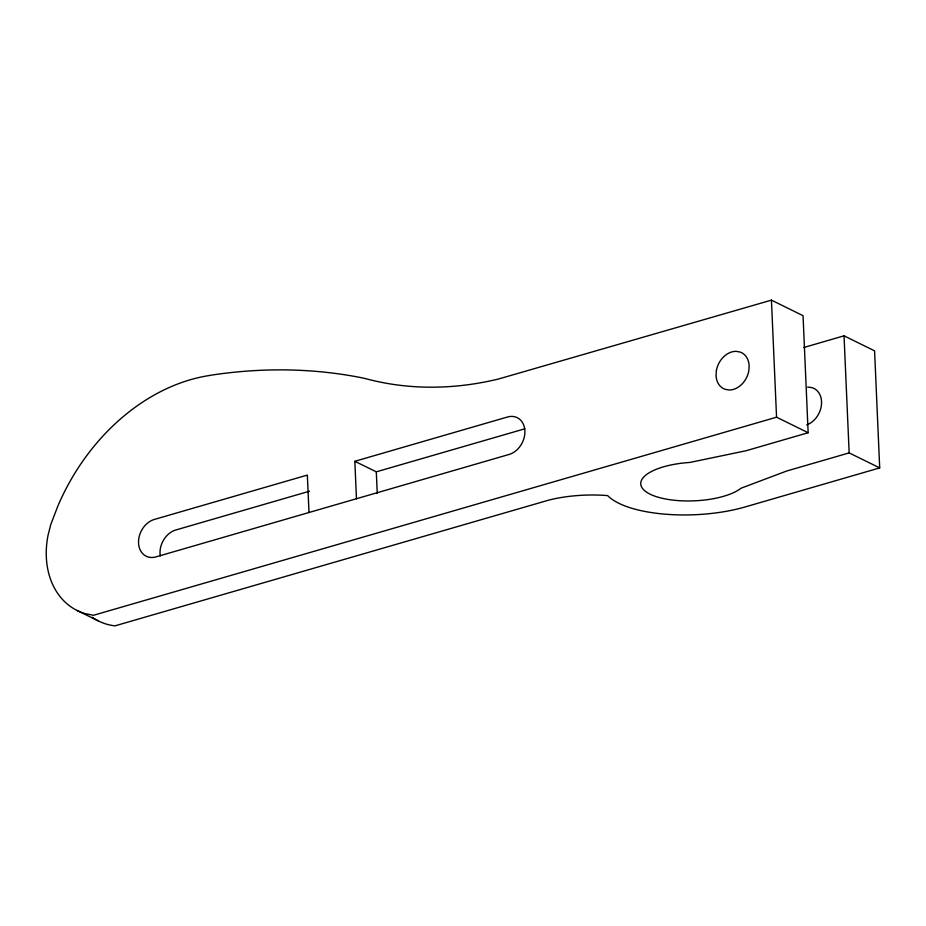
<?xml version="1.0" encoding="UTF-8"?>
<svg xmlns="http://www.w3.org/2000/svg" width="926" height="926" viewBox="0 0 926 926"><rect width="100%" height="100%" fill="white"/><g stroke="black" fill="none" stroke-linecap="round" stroke-linejoin="round"><path stroke-width="1.39" d="M309.006 512.553L307.339 475.084L154.306 519.451A20.14 15.603 -63.7 0 0 138.541 542.972A20.14 15.603 -63.7 0 0 155.927 556.908L509.126 454.446A20.14 15.592 -63.8 0 0 524.88 430.914A20.14 15.592 -63.8 0 0 507.506 417.001L354.832 461.298L356.464 498.767M771.439 300.14L498.373 379.047A394.152 305.314 -63.8 0 1 366.117 378.769L360.503 377.519A648.188 502.1 -63.8 0 0 211.626 375.099L209.021 375.562A194.02 150.29 -63.8 0 0 57.933 505.862L50.768 524.579L48.059 535.205A81.233 62.922 -63.8 0 0 84.972 613.579L93.457 615.292L776.555 417.198L808.155 432.731L803.039 315.673L771.439 300.14L776.555 417.198M803.745 347.516L844.037 335.825L874.584 350.85L879.7 467.908L744.33 507.182A90.933 33.186 -2.5 0 1 607.63 495.607A71.765 26.183 -2.5 0 0 548.991 500.052L114.963 625.86A81.233 62.922 -63.8 0 1 92.218 617.26M309.504 491.208L175.743 530.008A20.14 15.592 -63.8 0 0 160.256 555.947M354.832 461.298L376.303 471.832L524.845 428.796M808.155 432.731L746.055 450.742L689.905 462.444A52.851 19.284 -2.5 0 0 649.763 494.009A52.851 19.284 -2.5 0 0 741.008 488.233L786.625 471.033L849.154 452.895L879.7 467.908M807.622 387.114L811.766 387.566A20.14 15.592 -63.8 0 1 821.35 405.623A20.14 15.592 -63.8 0 1 806.673 424.884M76.951 610.408L98.399 620.952M844.037 335.825L849.154 452.895M376.303 471.832L377.252 493.442M716.4 370.469L716.041 375.47A20.14 15.592 -63.8 0 0 725.035 389.29L729.109 390.008A20.14 15.592 -63.8 0 0 748.81 370.875L749.157 365.874A20.14 15.592 -63.8 0 0 740.175 352.054L736.101 351.336A20.14 15.592 -63.8 0 0 716.4 370.469"/></g></svg>
